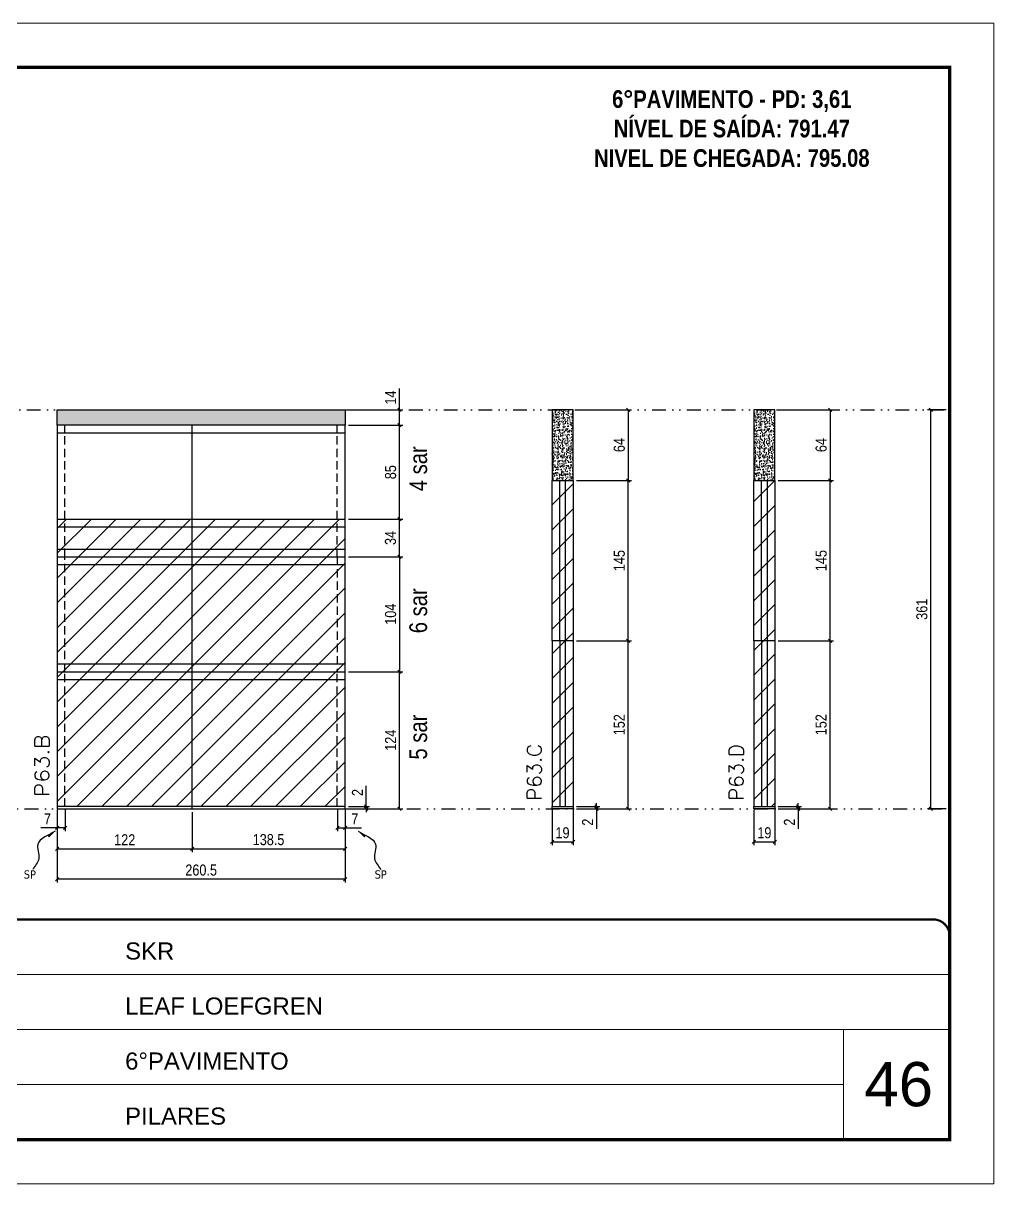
# Model space of a CAD drawing. Extents: x 14400 to 27878, y -21631 to 6985.
# Drawn here: x 16605 to 17483, y -6700 to -5650 of the extents above; entities that cross this region are included whole.
import ezdxf

# ---------------------------------------------------------------- set-up
doc = ezdxf.new("R2010")
doc.units = 0
for name, pattern in [('CONTINUO', [0]), ('DASHED', [0.75, 0.5, -0.25]), ('DIVIDE2', [0.625, 0.25, -0.125, 0, -0.125, 0, -0.125]), ('HIDDEN', [0.375, 0.25, -0.125])]:
    doc.linetypes.add(name, pattern=pattern)
for name, color, linetype, lineweight in [('CARIMBO', 255, 'Continuous', 9), ('Folhas', 255, 'Continuous', 9), ('Hachura', 251, 'Continuous', 9), ('SARRAFO DE PRESSAO', 251, 'DASHED', 9), ('Texto Seção', 7, 'Continuous', 15)]:
    doc.layers.add(name, color=color, linetype=linetype, lineweight=lineweight)
for name, color, linetype in [('COTA', 241, 'Continuous'), ('NOMENCLATURA', 7, 'Continuous'), ('Nível', 160, 'Continuous'), ('Painéis', 200, 'Continuous'), ('SARR_2.2x7', 40, 'Continuous'), ('Sarrafo de Pressão', 42, 'HIDDEN'), ('texto', 7, 'Continuous')]:
    doc.layers.add(name, color=color, linetype=linetype)
doc.styles.add('ARIAL', font='arial.ttf')
doc.styles.add('ARIAL_NARROW', font='ARIALN.TTF', dxfattribs={"height": 0.2})
doc.styles.add('COTA TECNICA', font='techl___.ttf', dxfattribs={"height": 10})
doc.styles.add('COTA TECNICA-50', font='techl___.ttf', dxfattribs={"height": 10})
doc.styles.add('REGUA-120', font='ROMANS.shx', dxfattribs={"height": 15})
doc.styles.add('ROMANC', font='techb___.ttf', dxfattribs={"height": 2.5})
doc.styles.get("Standard").update_dxf_attribs({"font": 'arial.ttf'})
doc.dimstyles.new('COTA PAINEL-50', dxfattribs={"dimtxt": 10, "dimasz": 3, "dimexe": 3, "dimexo": 3, "dimgap": 3, "dimtad": 1, "dimdec": 1, "dimzin": 12, "dimdsep": 46, "dimtxsty": 'COTA TECNICA-50', "dimblk1": 'OBLIQUE', "dimblk2": 'OBLIQUE', "dimsah": 1, "dimcen": 0.9, "dimclrd": 4, "dimclre": 4, "dimclrt": 240, "dimadec": 1, "dimazin": 3, "dimtfac": 1, "dimtdec": 1, "dimtmove": 0, "dimatfit": 3, "dimfxl": 1, "dimtolj": 1, "dimtzin": 12, "dimarcsym": 0})
doc.dimstyles.new('PAINEL', dxfattribs={"dimtxt": 10, "dimasz": 3, "dimexe": 3, "dimexo": 3, "dimgap": 3, "dimtad": 1, "dimdec": 1, "dimzin": 12, "dimdsep": 46, "dimtxsty": 'COTA TECNICA', "dimblk1": 'OBLIQUE', "dimblk2": 'OBLIQUE', "dimsah": 1, "dimcen": 0.9, "dimclrd": 4, "dimclre": 4, "dimclrt": 240, "dimadec": 1, "dimazin": 3, "dimtfac": 1, "dimtdec": 1, "dimtmove": 0, "dimatfit": 3, "dimfxl": 1, "dimtolj": 1, "dimtzin": 12, "dimarcsym": 0})
doc.dimstyles.get("Standard").update_dxf_attribs({"dimtxt": 0.18, "dimasz": 0.18, "dimexe": 0.18, "dimexo": 0.0625, "dimgap": 0.09, "dimtad": 0, "dimtih": 1, "dimtoh": 1, "dimdec": 4, "dimzin": 0, "dimdsep": 46, "dimtxsty": 'Standard', "dimcen": 0.09, "dimadec": 0, "dimazin": 0, "dimtfac": 1, "dimtdec": 4, "dimtofl": 0, "dimtmove": 0, "dimatfit": 3, "dimfxl": 1, "dimtolj": 1, "dimtzin": 0, "dimarcsym": 0})

# ---------------------------------------------------------------- blocks, each defined once
blk = doc.blocks.new('9999999999')
at = {"color": 30, "linetype": 'CONTINUO'}
for p, q in [((98564.6, 34379.6), (99584, 34379.6)), ((98564.6, 34329.8), (99488, 34329.8)), ((99584, 34329.8), (99488, 34329.8)), ((99488, 34329.8), (99488, 34230.2)), ((98564.6, 34280), (99488, 34280))]:
    blk.add_line(p, q, dxfattribs=at)
at = {"color": 30, "linetype": 'CONTINUO', "const_width": 2}
blk.add_lwpolyline([(99584, 34230.2), (99584, 34414.4, 0.414214), (99569, 34429.4), (98229, 34429.4, 0.414214), (98214, 34414.4), (98214, 34245.2, 0.414214), (98229, 34230.2), (99584, 34230.2)], format="xyb", dxfattribs=at)
at = {"layer": 'Folhas'}
blk.add_lwpolyline([(98139, 34190.2), (99624, 34190.2), (99624, 35240.2), (98139, 35240.2)], close=True, dxfattribs=at)
at = {"layer": 'Folhas', "color": 30, "const_width": 3}
blk.add_lwpolyline([(98214, 34230.2), (99584, 34230.2), (99584, 35200.2), (98214, 35200.2)], close=True, dxfattribs=at)
at = {"color": 7, "linetype": 'Continuous', "ltscale": 5, "style": 'ARIAL'}
for s, height, p in [('SKR', 15.48, (98837.7, 34393.1)), ('LEAF LOEFGREN', 15.483, (98837.7, 34343.3)), ('6°PAVIMENTO', 15.483, (98837.7, 34293.5)), ('PILARES', 15.48, (98837.7, 34243.7))]:
    blk.add_text(s, height=height, dxfattribs=at).set_placement(p)
blk = doc.blocks.new('_Oblique')
at = {"color": 0, "linetype": 'ByBlock', "lineweight": -2}
blk.add_line((-0.5, -0.5), (0.5, 0.5), dxfattribs=at)
blk = doc.blocks.new('*D3768')
at = {"layer": 'COTA', "color": 4, "lineweight": -2, "transparency": 16777216}
for p, q in [((16635.8, -6361.3), (16635.8, -6426.9)), ((16896.3, -6361.3), (16896.3, -6426.9)), ((16896.3, -6423.9), (16635.8, -6423.9))]:
    blk.add_line(p, q, dxfattribs=at)
at = {"layer": 'Defpoints', "color": 0, "transparency": 16777216}
for p in [(16635.8, -6358.3), (16896.3, -6358.3), (16635.8, -6423.9)]:
    blk.add_point(p, dxfattribs=at)
at = {"layer": 'COTA', "color": 4, "lineweight": -2, "transparency": 16777216, "xscale": 3, "yscale": 3, "zscale": 3, "rotation": 180}
blk.add_blockref('_Oblique', (16635.8, -6423.9), dxfattribs=at)
at = {"layer": 'COTA', "color": 4, "lineweight": -2, "transparency": 16777216, "xscale": 3, "yscale": 3, "zscale": 3}
blk.add_blockref('_Oblique', (16896.3, -6423.9), dxfattribs=at)
at = {"layer": 'COTA', "color": 240, "transparency": 16777216, "insert": (16766, -6415.8), "char_height": 10, "attachment_point": 5, "style": 'COTA TECNICA'}
blk.add_mtext('\\A1;260.5', dxfattribs=at)
blk = doc.blocks.new('*D3773')
at = {"layer": 'COTA', "color": 4, "lineweight": -2, "transparency": 16777216}
for p, q in [((16889.3, -6361.3), (16889.3, -6380.6)), ((16896.3, -6363.3), (16896.3, -6380.6)), ((16889.3, -6377.6), (16896.3, -6377.6)), ((16896.3, -6377.6), (16911, -6377.6))]:
    blk.add_line(p, q, dxfattribs=at)
at = {"layer": 'Defpoints', "color": 0, "transparency": 16777216}
for p in [(16889.3, -6358.3), (16896.3, -6360.3), (16896.3, -6377.6)]:
    blk.add_point(p, dxfattribs=at)
at = {"layer": 'COTA', "color": 4, "lineweight": -2, "transparency": 16777216, "xscale": 3, "yscale": 3, "zscale": 3, "rotation": 180}
blk.add_blockref('_Oblique', (16889.3, -6377.6), dxfattribs=at)
at = {"layer": 'COTA', "color": 4, "lineweight": -2, "transparency": 16777216, "xscale": 3, "yscale": 3, "zscale": 3}
blk.add_blockref('_Oblique', (16896.3, -6377.6), dxfattribs=at)
at = {"layer": 'COTA', "color": 240, "transparency": 16777216, "insert": (16905.1, -6369.5), "char_height": 10, "attachment_point": 5, "style": 'COTA TECNICA-50'}
blk.add_mtext('\\A1;7', dxfattribs=at)
blk = doc.blocks.new('*D3774')
at = {"layer": 'COTA', "color": 4, "lineweight": -2, "transparency": 16777216}
for p, q in [((16642.8, -6361.3), (16642.8, -6380.6)), ((16635.8, -6363.3), (16635.8, -6380.6)), ((16635.8, -6377.6), (16621, -6377.6)), ((16642.8, -6377.6), (16635.8, -6377.6))]:
    blk.add_line(p, q, dxfattribs=at)
at = {"layer": 'Defpoints', "color": 0, "transparency": 16777216}
for p in [(16635.8, -6360.3), (16642.8, -6358.3), (16635.8, -6377.6)]:
    blk.add_point(p, dxfattribs=at)
at = {"layer": 'COTA', "color": 4, "lineweight": -2, "transparency": 16777216, "xscale": 3, "yscale": 3, "zscale": 3, "rotation": 180}
blk.add_blockref('_Oblique', (16635.8, -6377.6), dxfattribs=at)
at = {"layer": 'COTA', "color": 4, "lineweight": -2, "transparency": 16777216, "xscale": 3, "yscale": 3, "zscale": 3}
blk.add_blockref('_Oblique', (16642.8, -6377.6), dxfattribs=at)
at = {"layer": 'COTA', "color": 240, "transparency": 16777216, "insert": (16626.9, -6369.5), "char_height": 10, "attachment_point": 5, "style": 'COTA TECNICA-50'}
blk.add_mtext('\\A1;7', dxfattribs=at)
blk = doc.blocks.new('*D3775')
at = {"layer": 'COTA', "color": 4, "lineweight": -2, "transparency": 16777216}
for p, q in [((16915.5, -6358.3), (16915.5, -6339.5)), ((16899.3, -6358.3), (16918.5, -6358.3)), ((16899.3, -6360.3), (16918.5, -6360.3)), ((16915.5, -6360.3), (16915.5, -6358.3)), ((16915.5, -6360.3), (16915.5, -6363.3))]:
    blk.add_line(p, q, dxfattribs=at)
at = {"layer": 'Defpoints', "color": 0, "transparency": 16777216}
for p in [(16896.3, -6358.3), (16896.3, -6360.3), (16915.5, -6360.3)]:
    blk.add_point(p, dxfattribs=at)
at = {"layer": 'COTA', "color": 4, "lineweight": -2, "transparency": 16777216, "xscale": 3, "yscale": 3, "zscale": 3}
for p, rotation in [((16915.5, -6358.3), 270), ((16915.5, -6360.3), 90)]:
    blk.add_blockref('_Oblique', p, dxfattribs=dict(at, rotation=rotation))
at = {"layer": 'COTA', "color": 240, "transparency": 16777216, "insert": (16907.5, -6345.6), "char_height": 10, "attachment_point": 5, "rotation": 90, "style": 'COTA TECNICA-50'}
blk.add_mtext('\\A1;2', dxfattribs=at)
blk = doc.blocks.new('*D3776')
at = {"layer": 'COTA', "color": 4, "linetype": 'ByBlock', "lineweight": -2, "transparency": 16777216}
for p, q in [((16899.3, -6236.3), (16948.6, -6236.3)), ((16945.6, -6360.3), (16945.6, -6236.3)), ((16899.3, -6360.3), (16948.6, -6360.3))]:
    blk.add_line(p, q, dxfattribs=at)
at = {"layer": 'Defpoints', "color": 0, "linetype": 'ByBlock', "transparency": 16777216}
for p in [(16896.3, -6236.3), (16945.6, -6236.3), (16896.3, -6360.3)]:
    blk.add_point(p, dxfattribs=at)
at = {"layer": 'COTA', "color": 4, "linetype": 'ByBlock', "lineweight": -2, "transparency": 16777216, "xscale": 3, "yscale": 3, "zscale": 3}
for p, rotation in [((16945.6, -6236.3), 90), ((16945.6, -6360.3), 270)]:
    blk.add_blockref('_Oblique', p, dxfattribs=dict(at, rotation=rotation))
at = {"layer": 'COTA', "color": 240, "linetype": 'ByBlock', "transparency": 16777216, "insert": (16937.5, -6298.3), "char_height": 10, "attachment_point": 5, "rotation": 90, "style": 'COTA TECNICA'}
blk.add_mtext('\\A1;124', dxfattribs=at)
blk = doc.blocks.new('*D3777')
at = {"layer": 'COTA', "color": 4, "lineweight": -2, "transparency": 16777216}
for p, q in [((16757.8, -6363.3), (16757.8, -6399.5)), ((16896.3, -6363.3), (16896.3, -6399.5)), ((16757.8, -6396.5), (16896.3, -6396.5))]:
    blk.add_line(p, q, dxfattribs=at)
at = {"layer": 'Defpoints', "color": 0, "transparency": 16777216}
for p in [(16757.8, -6360.3), (16896.3, -6360.3), (16896.3, -6396.5)]:
    blk.add_point(p, dxfattribs=at)
at = {"layer": 'COTA', "color": 4, "lineweight": -2, "transparency": 16777216, "xscale": 3, "yscale": 3, "zscale": 3, "rotation": 180}
blk.add_blockref('_Oblique', (16757.8, -6396.5), dxfattribs=at)
at = {"layer": 'COTA', "color": 4, "lineweight": -2, "transparency": 16777216, "xscale": 3, "yscale": 3, "zscale": 3}
blk.add_blockref('_Oblique', (16896.3, -6396.5), dxfattribs=at)
at = {"layer": 'COTA', "color": 240, "transparency": 16777216, "insert": (16827, -6388.3), "char_height": 10, "attachment_point": 5, "style": 'COTA TECNICA'}
blk.add_mtext('\\A1;138.5', dxfattribs=at)
blk = doc.blocks.new('*D3778')
at = {"layer": 'COTA', "color": 4, "lineweight": -2, "transparency": 16777216}
for p, q in [((16635.8, -6363.3), (16635.8, -6399.5)), ((16757.8, -6363.3), (16757.8, -6399.5)), ((16635.8, -6396.5), (16757.8, -6396.5))]:
    blk.add_line(p, q, dxfattribs=at)
at = {"layer": 'Defpoints', "color": 0, "transparency": 16777216}
for p in [(16635.8, -6360.3), (16757.8, -6360.3), (16757.8, -6396.5)]:
    blk.add_point(p, dxfattribs=at)
at = {"layer": 'COTA', "color": 4, "lineweight": -2, "transparency": 16777216, "xscale": 3, "yscale": 3, "zscale": 3, "rotation": 180}
blk.add_blockref('_Oblique', (16635.8, -6396.5), dxfattribs=at)
at = {"layer": 'COTA', "color": 4, "lineweight": -2, "transparency": 16777216, "xscale": 3, "yscale": 3, "zscale": 3}
blk.add_blockref('_Oblique', (16757.8, -6396.5), dxfattribs=at)
at = {"layer": 'COTA', "color": 240, "transparency": 16777216, "insert": (16696.8, -6388.4), "char_height": 10, "attachment_point": 5, "style": 'COTA TECNICA'}
blk.add_mtext('\\A1;122', dxfattribs=at)
blk = doc.blocks.new('*D3779')
at = {"layer": 'COTA', "color": 4, "lineweight": -2, "transparency": 16777216}
for p, q in [((17083.6, -6361.3), (17083.6, -6393.2)), ((17102.6, -6361.3), (17102.6, -6393.2)), ((17083.6, -6390.2), (17102.6, -6390.2))]:
    blk.add_line(p, q, dxfattribs=at)
at = {"layer": 'Defpoints', "color": 0, "transparency": 16777216}
for p in [(17083.6, -6358.3), (17102.6, -6358.3), (17102.6, -6390.2)]:
    blk.add_point(p, dxfattribs=at)
at = {"layer": 'COTA', "color": 4, "lineweight": -2, "transparency": 16777216, "xscale": 3, "yscale": 3, "zscale": 3, "rotation": 180}
blk.add_blockref('_Oblique', (17083.6, -6390.2), dxfattribs=at)
at = {"layer": 'COTA', "color": 4, "lineweight": -2, "transparency": 16777216, "xscale": 3, "yscale": 3, "zscale": 3}
blk.add_blockref('_Oblique', (17102.6, -6390.2), dxfattribs=at)
at = {"layer": 'COTA', "color": 240, "transparency": 16777216, "insert": (17093.1, -6382.1), "char_height": 10, "attachment_point": 5, "style": 'COTA TECNICA'}
blk.add_mtext('\\A1;19', dxfattribs=at)
blk = doc.blocks.new('*D3780')
at = {"layer": 'COTA', "color": 4, "lineweight": -2, "transparency": 16777216}
for p, q in [((17105.6, -6358.3), (17126.8, -6358.3)), ((17105.6, -6360.3), (17126.8, -6360.3)), ((17123.8, -6358.3), (17123.8, -6355.3)), ((17123.8, -6358.3), (17123.8, -6360.3)), ((17123.8, -6360.3), (17123.8, -6378.4))]:
    blk.add_line(p, q, dxfattribs=at)
at = {"layer": 'Defpoints', "color": 0, "transparency": 16777216}
for p in [(17102.6, -6358.3), (17102.6, -6360.3), (17123.8, -6358.3)]:
    blk.add_point(p, dxfattribs=at)
at = {"layer": 'COTA', "color": 4, "lineweight": -2, "transparency": 16777216, "xscale": 3, "yscale": 3, "zscale": 3}
for p, rotation in [((17123.8, -6358.3), 270), ((17123.8, -6360.3), 90)]:
    blk.add_blockref('_Oblique', p, dxfattribs=dict(at, rotation=rotation))
at = {"layer": 'COTA', "color": 240, "transparency": 16777216, "insert": (17115.8, -6372.4), "char_height": 10, "attachment_point": 5, "rotation": 90, "style": 'COTA TECNICA-50'}
blk.add_mtext('\\A1;2', dxfattribs=at)
blk = doc.blocks.new('*D3781')
at = {"layer": 'COTA', "color": 4, "linetype": 'ByBlock', "lineweight": -2, "transparency": 16777216}
for p, q in [((17105.6, -5999.3), (17155.6, -5999.3)), ((17152.6, -5999.3), (17152.6, -6063.3)), ((17105.6, -6063.3), (17155.6, -6063.3))]:
    blk.add_line(p, q, dxfattribs=at)
at = {"layer": 'Defpoints', "color": 0, "linetype": 'ByBlock', "transparency": 16777216}
for p in [(17102.6, -5999.3), (17102.6, -6063.3), (17152.6, -6063.3)]:
    blk.add_point(p, dxfattribs=at)
at = {"layer": 'COTA', "color": 4, "linetype": 'ByBlock', "lineweight": -2, "transparency": 16777216, "xscale": 3, "yscale": 3, "zscale": 3}
for p, rotation in [((17152.6, -5999.3), 90), ((17152.6, -6063.3), 270)]:
    blk.add_blockref('_Oblique', p, dxfattribs=dict(at, rotation=rotation))
at = {"layer": 'COTA', "color": 240, "linetype": 'ByBlock', "transparency": 16777216, "insert": (17144.5, -6031.3), "char_height": 10, "attachment_point": 5, "rotation": 90, "style": 'COTA TECNICA'}
blk.add_mtext('\\A1;64', dxfattribs=at)
blk = doc.blocks.new('*D3782')
at = {"layer": 'COTA', "color": 4, "lineweight": -2, "transparency": 16777216}
for p, q in [((17105.6, -6208.3), (17155.6, -6208.3)), ((17152.6, -6360.3), (17152.6, -6208.3)), ((17105.6, -6360.3), (17155.6, -6360.3))]:
    blk.add_line(p, q, dxfattribs=at)
at = {"layer": 'Defpoints', "color": 0, "transparency": 16777216}
for p in [(17102.6, -6208.3), (17152.6, -6208.3), (17102.6, -6360.3)]:
    blk.add_point(p, dxfattribs=at)
at = {"layer": 'COTA', "color": 4, "lineweight": -2, "transparency": 16777216, "xscale": 3, "yscale": 3, "zscale": 3}
for p, rotation in [((17152.6, -6208.3), 90), ((17152.6, -6360.3), 270)]:
    blk.add_blockref('_Oblique', p, dxfattribs=dict(at, rotation=rotation))
at = {"layer": 'COTA', "color": 240, "transparency": 16777216, "insert": (17144.5, -6284.3), "char_height": 10, "attachment_point": 5, "rotation": 90, "style": 'COTA TECNICA-50'}
blk.add_mtext('\\A1;152', dxfattribs=at)
blk = doc.blocks.new('*D3790')
at = {"layer": 'COTA', "color": 4, "lineweight": -2, "transparency": 16777216}
for p, q in [((17266.3, -6361.3), (17266.3, -6393.2)), ((17285.3, -6361.3), (17285.3, -6393.2)), ((17266.3, -6390.2), (17285.3, -6390.2))]:
    blk.add_line(p, q, dxfattribs=at)
at = {"layer": 'Defpoints', "color": 0, "transparency": 16777216}
for p in [(17266.3, -6358.3), (17285.3, -6358.3), (17285.3, -6390.2)]:
    blk.add_point(p, dxfattribs=at)
at = {"layer": 'COTA', "color": 4, "lineweight": -2, "transparency": 16777216, "xscale": 3, "yscale": 3, "zscale": 3, "rotation": 180}
blk.add_blockref('_Oblique', (17266.3, -6390.2), dxfattribs=at)
at = {"layer": 'COTA', "color": 4, "lineweight": -2, "transparency": 16777216, "xscale": 3, "yscale": 3, "zscale": 3}
blk.add_blockref('_Oblique', (17285.3, -6390.2), dxfattribs=at)
at = {"layer": 'COTA', "color": 240, "transparency": 16777216, "insert": (17275.8, -6382.1), "char_height": 10, "attachment_point": 5, "style": 'COTA TECNICA'}
blk.add_mtext('\\A1;19', dxfattribs=at)
blk = doc.blocks.new('*D3791')
at = {"layer": 'COTA', "color": 4, "lineweight": -2, "transparency": 16777216}
for p, q in [((17288.3, -6358.3), (17309.5, -6358.3)), ((17288.3, -6360.3), (17309.5, -6360.3)), ((17306.5, -6358.3), (17306.5, -6355.3)), ((17306.5, -6358.3), (17306.5, -6360.3)), ((17306.5, -6360.3), (17306.5, -6378.4))]:
    blk.add_line(p, q, dxfattribs=at)
at = {"layer": 'Defpoints', "color": 0, "transparency": 16777216}
for p in [(17285.3, -6358.3), (17285.3, -6360.3), (17306.5, -6358.3)]:
    blk.add_point(p, dxfattribs=at)
at = {"layer": 'COTA', "color": 4, "lineweight": -2, "transparency": 16777216, "xscale": 3, "yscale": 3, "zscale": 3}
for p, rotation in [((17306.5, -6358.3), 270), ((17306.5, -6360.3), 90)]:
    blk.add_blockref('_Oblique', p, dxfattribs=dict(at, rotation=rotation))
at = {"layer": 'COTA', "color": 240, "transparency": 16777216, "insert": (17298.5, -6372.4), "char_height": 10, "attachment_point": 5, "rotation": 90, "style": 'COTA TECNICA-50'}
blk.add_mtext('\\A1;2', dxfattribs=at)
blk = doc.blocks.new('*D3792')
at = {"layer": 'COTA', "color": 4, "lineweight": -2, "transparency": 16777216}
for p, q in [((17288.3, -6208.3), (17338.3, -6208.3)), ((17335.3, -6360.3), (17335.3, -6208.3)), ((17288.3, -6360.3), (17338.3, -6360.3))]:
    blk.add_line(p, q, dxfattribs=at)
at = {"layer": 'Defpoints', "color": 0, "transparency": 16777216}
for p in [(17285.3, -6208.3), (17335.3, -6208.3), (17285.3, -6360.3)]:
    blk.add_point(p, dxfattribs=at)
at = {"layer": 'COTA', "color": 4, "lineweight": -2, "transparency": 16777216, "xscale": 3, "yscale": 3, "zscale": 3}
for p, rotation in [((17335.3, -6208.3), 90), ((17335.3, -6360.3), 270)]:
    blk.add_blockref('_Oblique', p, dxfattribs=dict(at, rotation=rotation))
at = {"layer": 'COTA', "color": 240, "transparency": 16777216, "insert": (17327.2, -6284.3), "char_height": 10, "attachment_point": 5, "rotation": 90, "style": 'COTA TECNICA-50'}
blk.add_mtext('\\A1;152', dxfattribs=at)
blk = doc.blocks.new('*D3770')
at = {"layer": 'COTA', "color": 4, "lineweight": -2, "transparency": 16777216}
for p, q in [((16899.3, -6132.3), (16948.6, -6132.3)), ((16945.6, -6132.3), (16945.6, -6236.3)), ((16899.3, -6236.3), (16948.6, -6236.3))]:
    blk.add_line(p, q, dxfattribs=at)
at = {"layer": 'Defpoints', "color": 0, "transparency": 16777216}
for p in [(16896.3, -6132.3), (16896.3, -6236.3), (16945.6, -6236.3)]:
    blk.add_point(p, dxfattribs=at)
at = {"layer": 'COTA', "color": 4, "lineweight": -2, "transparency": 16777216, "xscale": 3, "yscale": 3, "zscale": 3}
for p, rotation in [((16945.6, -6132.3), 90), ((16945.6, -6236.3), 270)]:
    blk.add_blockref('_Oblique', p, dxfattribs=dict(at, rotation=rotation))
at = {"layer": 'COTA', "color": 240, "transparency": 16777216, "insert": (16937.5, -6184.3), "char_height": 10, "attachment_point": 5, "rotation": 90, "style": 'COTA TECNICA'}
blk.add_mtext('\\A1;104', dxfattribs=at)
blk = doc.blocks.new('*D3771')
at = {"layer": 'COTA', "color": 4, "lineweight": -2, "transparency": 16777216}
for p, q in [((17105.6, -6063.3), (17155.6, -6063.3)), ((17152.6, -6208.3), (17152.6, -6063.3)), ((17105.6, -6208.3), (17155.6, -6208.3))]:
    blk.add_line(p, q, dxfattribs=at)
at = {"layer": 'Defpoints', "color": 0, "transparency": 16777216}
for p in [(17102.6, -6063.3), (17152.6, -6063.3), (17102.6, -6208.3)]:
    blk.add_point(p, dxfattribs=at)
at = {"layer": 'COTA', "color": 4, "lineweight": -2, "transparency": 16777216, "xscale": 3, "yscale": 3, "zscale": 3}
for p, rotation in [((17152.6, -6063.3), 90), ((17152.6, -6208.3), 270)]:
    blk.add_blockref('_Oblique', p, dxfattribs=dict(at, rotation=rotation))
at = {"layer": 'COTA', "color": 240, "transparency": 16777216, "insert": (17144.5, -6135.8), "char_height": 10, "attachment_point": 5, "rotation": 90, "style": 'COTA TECNICA'}
blk.add_mtext('\\A1;145', dxfattribs=at)
blk = doc.blocks.new('*D3772')
at = {"layer": 'COTA', "color": 4, "lineweight": -2, "transparency": 16777216}
for p, q in [((17288.3, -6063.3), (17338.3, -6063.3)), ((17335.3, -6208.3), (17335.3, -6063.3)), ((17288.3, -6208.3), (17338.3, -6208.3))]:
    blk.add_line(p, q, dxfattribs=at)
at = {"layer": 'Defpoints', "color": 0, "transparency": 16777216}
for p in [(17285.3, -6063.3), (17335.3, -6063.3), (17285.3, -6208.3)]:
    blk.add_point(p, dxfattribs=at)
at = {"layer": 'COTA', "color": 4, "lineweight": -2, "transparency": 16777216, "xscale": 3, "yscale": 3, "zscale": 3}
for p, rotation in [((17335.3, -6063.3), 90), ((17335.3, -6208.3), 270)]:
    blk.add_blockref('_Oblique', p, dxfattribs=dict(at, rotation=rotation))
at = {"layer": 'COTA', "color": 240, "transparency": 16777216, "insert": (17327.2, -6135.8), "char_height": 10, "attachment_point": 5, "rotation": 90, "style": 'COTA TECNICA'}
blk.add_mtext('\\A1;145', dxfattribs=at)
blk = doc.blocks.new('*D3798')
at = {"layer": 'COTA', "color": 4, "linetype": 'ByBlock', "lineweight": -2, "transparency": 16777216}
for p, q in [((17288.3, -5999.3), (17338.3, -5999.3)), ((17335.3, -5999.3), (17335.3, -6063.3)), ((17288.3, -6063.3), (17338.3, -6063.3))]:
    blk.add_line(p, q, dxfattribs=at)
at = {"layer": 'Defpoints', "color": 0, "linetype": 'ByBlock', "transparency": 16777216}
for p in [(17285.3, -5999.3), (17285.3, -6063.3), (17335.3, -6063.3)]:
    blk.add_point(p, dxfattribs=at)
at = {"layer": 'COTA', "color": 4, "linetype": 'ByBlock', "lineweight": -2, "transparency": 16777216, "xscale": 3, "yscale": 3, "zscale": 3}
for p, rotation in [((17335.3, -5999.3), 90), ((17335.3, -6063.3), 270)]:
    blk.add_blockref('_Oblique', p, dxfattribs=dict(at, rotation=rotation))
at = {"layer": 'COTA', "color": 240, "linetype": 'ByBlock', "transparency": 16777216, "insert": (17327.2, -6031.3), "char_height": 10, "attachment_point": 5, "rotation": 90, "style": 'COTA TECNICA'}
blk.add_mtext('\\A1;64', dxfattribs=at)
blk = doc.blocks.new('*D3801')
at = {"layer": 'COTA', "color": 4, "lineweight": -2, "transparency": 16777216}
for p, q in [((16899.3, -6098.3), (16948.6, -6098.3)), ((16945.6, -6132.3), (16945.6, -6098.3)), ((16899.3, -6132.3), (16948.6, -6132.3))]:
    blk.add_line(p, q, dxfattribs=at)
at = {"layer": 'Defpoints', "color": 0, "transparency": 16777216}
for p in [(16896.3, -6098.3), (16945.6, -6098.3), (16896.3, -6132.3)]:
    blk.add_point(p, dxfattribs=at)
at = {"layer": 'COTA', "color": 4, "lineweight": -2, "transparency": 16777216, "xscale": 3, "yscale": 3, "zscale": 3}
for p, rotation in [((16945.6, -6098.3), 90), ((16945.6, -6132.3), 270)]:
    blk.add_blockref('_Oblique', p, dxfattribs=dict(at, rotation=rotation))
at = {"layer": 'COTA', "color": 240, "transparency": 16777216, "insert": (16937.4, -6115.3), "char_height": 10, "attachment_point": 5, "rotation": 90, "style": 'COTA TECNICA'}
blk.add_mtext('\\A1;34', dxfattribs=at)
blk = doc.blocks.new('*D3802')
at = {"layer": 'COTA', "color": 4, "lineweight": -2, "transparency": 16777216}
for p, q in [((17440.5, -5999.3), (17423.6, -5999.3)), ((17426.6, -6360.3), (17426.6, -5999.3)), ((17440.5, -6360.3), (17423.6, -6360.3))]:
    blk.add_line(p, q, dxfattribs=at)
at = {"layer": 'Defpoints', "color": 0, "transparency": 16777216}
for p in [(17426.6, -5999.3), (17443.5, -5999.3), (17443.5, -6360.3)]:
    blk.add_point(p, dxfattribs=at)
at = {"layer": 'COTA', "color": 4, "lineweight": -2, "transparency": 16777216, "xscale": 3, "yscale": 3, "zscale": 3}
for p, rotation in [((17426.6, -5999.3), 90), ((17426.6, -6360.3), 270)]:
    blk.add_blockref('_Oblique', p, dxfattribs=dict(at, rotation=rotation))
at = {"layer": 'COTA', "color": 240, "transparency": 16777216, "insert": (17418.4, -6179.8), "char_height": 10, "attachment_point": 5, "rotation": 90, "style": 'COTA TECNICA'}
blk.add_mtext('\\A1;361', dxfattribs=at)
blk = doc.blocks.new('*D3803')
at = {"layer": 'COTA', "color": 4, "lineweight": -2, "transparency": 16777216}
for p, q in [((16899.3, -6013.3), (16948.6, -6013.3)), ((16945.6, -6098.3), (16945.6, -6013.3)), ((16899.3, -6098.3), (16948.6, -6098.3))]:
    blk.add_line(p, q, dxfattribs=at)
at = {"layer": 'Defpoints', "color": 0, "transparency": 16777216}
for p in [(16896.3, -6013.3), (16945.6, -6013.3), (16896.3, -6098.3)]:
    blk.add_point(p, dxfattribs=at)
at = {"layer": 'COTA', "color": 4, "lineweight": -2, "transparency": 16777216, "xscale": 3, "yscale": 3, "zscale": 3}
for p, rotation in [((16945.6, -6013.3), 90), ((16945.6, -6098.3), 270)]:
    blk.add_blockref('_Oblique', p, dxfattribs=dict(at, rotation=rotation))
at = {"layer": 'COTA', "color": 240, "transparency": 16777216, "insert": (16937.5, -6055.8), "char_height": 10, "attachment_point": 5, "rotation": 90, "style": 'COTA TECNICA'}
blk.add_mtext('\\A1;85', dxfattribs=at)
blk = doc.blocks.new('*D3804')
at = {"layer": 'COTA', "color": 4, "lineweight": -2, "transparency": 16777216}
for p, q in [((16945.6, -5999.3), (16945.6, -5980.2)), ((16899.3, -5999.3), (16948.6, -5999.3)), ((16945.6, -6013.3), (16945.6, -5999.3)), ((16899.3, -6013.3), (16948.6, -6013.3))]:
    blk.add_line(p, q, dxfattribs=at)
at = {"layer": 'Defpoints', "color": 0, "transparency": 16777216}
for p in [(16896.3, -5999.3), (16945.6, -5999.3), (16896.3, -6013.3)]:
    blk.add_point(p, dxfattribs=at)
at = {"layer": 'COTA', "color": 4, "lineweight": -2, "transparency": 16777216, "xscale": 3, "yscale": 3, "zscale": 3}
for p, rotation in [((16945.6, -5999.3), 90), ((16945.6, -6013.3), 270)]:
    blk.add_blockref('_Oblique', p, dxfattribs=dict(at, rotation=rotation))
at = {"layer": 'COTA', "color": 240, "transparency": 16777216, "insert": (16937.5, -5988.3), "char_height": 10, "attachment_point": 5, "rotation": 90, "style": 'COTA TECNICA'}
blk.add_mtext('\\A1;14', dxfattribs=at)

msp = doc.modelspace()

# ---------------------------------------------------------------- hatches: boundary and pattern name
at = {"layer": 'COTA'}
h = msp.add_hatch(dxfattribs=at)
h.set_pattern_fill('AR-CONC', color=256, scale=0.03)
h.paths.add_polyline_path([(16896.25, -5999.32), (16635.75, -5999.32), (16635.75, -6013.32), (16896.25, -6013.32)])
h = msp.add_hatch(dxfattribs=at)
h.set_pattern_fill('AR-CONC', color=256, scale=0.03)
h.set_pattern_definition([(50, (1400.7717, -10312.176), (5.4655401, -0.4781726), [0.5715, -6.2865]), (355, (1400.7717, -10312.176), (-1.0573026, 5.7317054), [0.4572, -5.0292175]), (100.451445, (1401.227, -10312.216), (4.4082374, 5.2535326), [0.4857003, -5.3427073]), (46.1842, (1400.772, -10310.652), (8.1323712, -1.2612698), [0.85725, -9.42975]), (96.63556, (1401.4494, -10310.757), (7.122124, 7.4227837), [0.7285507, -8.0140682]), (351.18415, (1400.772, -10310.652), (7.122124, 7.4227837), [0.685799, -7.543792]), (21, (1401.5337, -10311.033), (4.5484317, -3.067956), [0.5715, -6.2865]), (326, (1401.5337, -10311.033), (1.8540609, 5.525639), [0.4572, -5.0292]), (71.451445, (1401.913, -10311.2886), (6.4024926, 2.457683), [0.4857003, -5.3426981]), (37.5, (1400.7717, -10312.176), (0.0926581, 2.53665117), [0, -4.96824, 0, -5.1054, 0, -5.04825]), (7.5, (1400.7717, -10312.176), (2.00458988, 3.00541724), [0, -2.91084, 0, -4.85394, 0, -1.92405]), (327.5, (1399.0724, -10312.176), (4.06771786, -0.17186232), [0, -1.905, 0, -5.9436, 0, -7.8867]), (317.5, (1398.3104, -10312.176), (4.44387544, 0.7627947), [0, -2.4765, 0, -3.94716, 0, -5.6007])])
h.paths.add_polyline_path([(17102.64, -5999.32), (17083.64, -5999.32), (17083.64, -6063.32), (17102.64, -6063.32)])
h = msp.add_hatch(dxfattribs=at)
h.set_pattern_fill('AR-CONC', color=256, scale=0.03)
h.set_pattern_definition([(50, (1583.409, -10312.176), (5.4655401, -0.4781726), [0.5715, -6.2865]), (355, (1583.409, -10312.176), (-1.0573026, 5.7317054), [0.4572, -5.0292175]), (100.451445, (1583.8646, -10312.216), (4.4082374, 5.2535326), [0.4857003, -5.3427073]), (46.1842, (1583.409, -10310.652), (8.1323712, -1.2612698), [0.85725, -9.42975]), (96.63556, (1584.087, -10310.757), (7.122124, 7.4227837), [0.7285507, -8.0140682]), (351.18415, (1583.409, -10310.652), (7.122124, 7.4227837), [0.685799, -7.543792]), (21, (1584.171, -10311.033), (4.5484317, -3.067956), [0.5715, -6.2865]), (326, (1584.171, -10311.033), (1.8540609, 5.525639), [0.4572, -5.0292]), (71.451445, (1584.55, -10311.2886), (6.4024926, 2.457683), [0.4857003, -5.3426981]), (37.5, (1583.4091, -10312.176), (0.0926581, 2.53665117), [0, -4.96824, 0, -5.1054, 0, -5.04825]), (7.5, (1583.4091, -10312.176), (2.00458988, 3.00541724), [0, -2.91084, 0, -4.85394, 0, -1.92405]), (327.5, (1581.7099, -10312.176), (4.06771786, -0.17186232), [0, -1.905, 0, -5.9436, 0, -7.8867]), (317.5, (1580.948, -10312.176), (4.44387544, 0.7627947), [0, -2.4765, 0, -3.94716, 0, -5.6007])])
h.paths.add_polyline_path([(17285.27, -5999.32), (17266.27, -5999.32), (17266.27, -6063.32), (17285.27, -6063.32)])
at = {"layer": 'Hachura'}
h = msp.add_hatch(dxfattribs=at)
h.set_pattern_fill('ANSI31', color=256, scale=5)
h.paths.add_polyline_path([(17102.64, -6208.32), (17083.64, -6208.32), (17083.64, -6358.32), (17102.64, -6358.32)])
h.paths.add_polyline_path([(17102.64, -6063.32), (17083.64, -6063.32), (17083.64, -6208.32), (17102.64, -6208.32)])
h = msp.add_hatch(dxfattribs=at)
h.set_pattern_fill('ANSI31', color=256, scale=5)
h.paths.add_polyline_path([(17285.27, -6208.32), (17266.27, -6208.32), (17266.27, -6358.32), (17285.27, -6358.32)])
h.paths.add_polyline_path([(17285.27, -6063.32), (17266.27, -6063.32), (17266.27, -6208.32), (17285.27, -6208.32)])
h = msp.add_hatch(dxfattribs=at)
h.set_pattern_fill('ANSI31', color=256, scale=5)
h.paths.add_polyline_path([(16757.75, -6098.32), (16635.75, -6098.32), (16635.75, -6132.32), (16757.75, -6132.32)])
h.paths.add_polyline_path([(16896.25, -6098.32), (16757.75, -6098.32), (16757.75, -6132.32), (16896.25, -6132.32)])
h.paths.add_polyline_path([(16896.25, -6132.32), (16757.75, -6132.32), (16757.75, -6236.32), (16896.25, -6236.32)])
h.paths.add_polyline_path([(16757.75, -6132.32), (16635.75, -6132.32), (16635.75, -6236.32), (16757.75, -6236.32)])
h.paths.add_polyline_path([(16757.75, -6236.32), (16635.75, -6236.32), (16635.75, -6358.32), (16757.75, -6358.32)])
h.paths.add_polyline_path([(16896.25, -6236.32), (16757.75, -6236.32), (16757.75, -6358.32), (16896.25, -6358.32)])

# ---------------------------------------------------------------- linework, layer by layer
at = {"layer": 'COTA'}
for p, q in [((16635.75, -6013.32), (16635.75, -5999.32)), ((16635.75, -5999.32), (16896.25, -5999.32)), ((16896.25, -5999.32), (16896.25, -6013.32))]:
    msp.add_line(p, q, dxfattribs=at)
at = {"layer": 'COTA', "linetype": 'ByBlock'}
for points in [[(17083.64, -6063.32), (17102.64, -6063.32), (17102.64, -5999.32), (17083.64, -5999.32)], [(17266.27, -6063.32), (17285.27, -6063.32), (17285.27, -5999.32), (17266.27, -5999.32)]]:
    msp.add_lwpolyline(points, close=True, dxfattribs=at)
at = {"layer": 'Nível', "color": 4, "linetype": 'DIVIDE2', "ltscale": 50}
for p, q in [((16073.47, -5999.32), (17443.47, -5999.32)), ((16071.59, -6360.32), (17441.59, -6360.32))]:
    msp.add_line(p, q, dxfattribs=at)
at = {"layer": 'Painéis'}
for p, q in [((16635.75, -6013.32), (16635.75, -6358.32)), ((16896.25, -6013.32), (16635.75, -6013.32)), ((16757.75, -6360.32), (16757.75, -6013.32)), ((16896.25, -6358.32), (16896.25, -6013.32)), ((17083.64, -6063.32), (17102.64, -6063.32)), ((17083.64, -6208.32), (17083.64, -6063.32)), ((17102.64, -6063.32), (17102.64, -6208.32)), ((17266.27, -6063.32), (17285.27, -6063.32)), ((17266.27, -6208.32), (17266.27, -6063.32)), ((17285.27, -6063.32), (17285.27, -6208.32)), ((16635.75, -6098.32), (16896.25, -6098.32)), ((16635.75, -6132.32), (16896.25, -6132.32)), ((17083.64, -6208.32), (17083.64, -6358.32)), ((17102.64, -6208.32), (17083.64, -6208.32)), ((17102.64, -6208.32), (17102.64, -6358.32)), ((17266.27, -6208.32), (17266.27, -6358.32)), ((17285.27, -6208.32), (17266.27, -6208.32)), ((17285.27, -6208.32), (17285.27, -6358.32)), ((16635.75, -6236.32), (16896.25, -6236.32)), ((17083.64, -6358.32), (17102.64, -6358.32)), ((17083.64, -6360.32), (17083.64, -6358.32)), ((17102.64, -6360.32), (17083.64, -6360.32)), ((17102.64, -6358.32), (17102.64, -6360.32)), ((17266.27, -6358.32), (17285.27, -6358.32)), ((17266.27, -6360.32), (17266.27, -6358.32)), ((17285.27, -6360.32), (17266.27, -6360.32)), ((17285.27, -6358.32), (17285.27, -6360.32))]:
    msp.add_line(p, q, dxfattribs=at)
msp.add_lwpolyline([(16896.25, -6358.32), (16635.75, -6358.32), (16635.75, -6360.32), (16896.25, -6360.32)], close=True, dxfattribs=at)
at = {"layer": 'SARR_2.2x7'}
for p, q in [((16635.75, -6020.32), (16896.25, -6020.32)), ((17090.64, -6208.32), (17090.64, -6063.32)), ((17095.64, -6063.32), (17095.64, -6208.32)), ((17273.27, -6208.32), (17273.27, -6063.32)), ((17278.27, -6063.32), (17278.27, -6208.32)), ((16635.75, -6105.32), (16896.25, -6105.32)), ((16635.75, -6125.32), (16896.25, -6125.32)), ((16635.75, -6139.32), (16896.25, -6139.32)), ((17090.64, -6208.32), (17090.64, -6358.32)), ((17095.64, -6208.32), (17095.64, -6358.32)), ((17273.27, -6208.32), (17273.27, -6358.32)), ((17278.27, -6208.32), (17278.27, -6358.32)), ((16635.75, -6229.32), (16896.25, -6229.32)), ((16635.75, -6243.32), (16896.25, -6243.32))]:
    msp.add_line(p, q, dxfattribs=at)
at = {"layer": 'Sarrafo de Pressão', "ltscale": 30}
for p, q in [((16642.75, -6098.32), (16642.75, -6013.32)), ((16889.25, -6098.32), (16889.25, -6013.32)), ((16642.75, -6132.32), (16642.75, -6098.32)), ((16889.25, -6132.32), (16889.25, -6098.32)), ((16642.75, -6236.32), (16642.75, -6132.32)), ((16889.25, -6132.32), (16889.25, -6236.32)), ((16642.75, -6358.32), (16642.75, -6236.32)), ((16889.25, -6358.32), (16889.25, -6236.32))]:
    msp.add_line(p, q, dxfattribs=at)

# ---------------------------------------------------------------- block references
at = {"layer": 'SARRAFO DE PRESSAO', "color": 6, "linetype": 'ByBlock'}
msp.add_blockref('9999999999', (-82140.51, -40889.8), dxfattribs=at)

# ---------------------------------------------------------------- texts
at = {"layer": 'CARIMBO', "style": 'ARIAL'}
msp.add_text('46', height=40, dxfattribs=at).set_placement((17366.33, -6629.46))
at = {"layer": 'NOMENCLATURA', "style": 'ARIAL_NARROW'}
for s, p in [('4 sar', (16970.49, -6073.04)), ('6 sar', (16970.49, -6201.54)), ('5 sar', (16970.49, -6315.8))]:
    msp.add_text(s, height=16, rotation=90, dxfattribs=at).set_placement(p)
at = {"layer": 'NOMENCLATURA', "color": 2, "insert": (17246.31, -5683.54), "char_height": 16, "attachment_point": 2, "style": 'ROMANC'}
msp.add_mtext_dynamic_manual_height_columns('\\P6°PAVIMENTO - PD: 3,61\\PNÍVEL DE SAÍDA: 791.47\\PNIVEL DE CHEGADA: 795.08', width=432.3511, gutter_width=1, heights=[0], dxfattribs=at)
at = {"layer": 'texto', "color": 0, "char_height": 7.5, "attachment_point": 5}
for insert in [(16610.97, -6419.81), (16928.5, -6419.81)]:
    msp.add_mtext('{\\fTahoma|b0|i0|c0|p34;\\C4;SP}', dxfattribs=dict(at, insert=insert))
at = {"layer": 'Texto Seção', "style": 'REGUA-120', "width": 1.1}
msp.add_text('P63.B', height=13, rotation=90, dxfattribs=at).set_placement((16628.5, -6349.55))
at = {"layer": 'Texto Seção', "char_height": 13, "width": 370.6998, "attachment_point": 7, "rotation": 90, "style": 'REGUA-120'}
for s, insert in [('P63.C', (17074.19, -6352.9)), ('P63.D', (17256.82, -6352.9))]:
    msp.add_mtext(s, dxfattribs=dict(at, insert=insert))

# ---------------------------------------------------------------- dimensions: what is measured, and where the dimension line sits
at = {"layer": 'COTA'}
for base, p1, p2, angle, dimstyle, picture, middle in [((16945.62, -5999.32), (16896.25, -6013.32), (16896.25, -5999.32), 90, 'PAINEL', '*D3804', (16937.55, -5988.26)), ((17426.63, -5999.32), (17443.47, -6360.32), (17443.47, -5999.32), 90, 'PAINEL', '*D3802', (17418.41, -6179.82)), ((16945.62, -6013.32), (16896.25, -6098.32), (16896.25, -6013.32), 90, 'PAINEL', '*D3803', (16937.49, -6055.82)), ((17152.63, -6063.32), (17102.64, -6208.32), (17102.64, -6063.32), 90, 'PAINEL', '*D3771', (17144.52, -6135.82)), ((17335.26, -6063.32), (17285.27, -6208.32), (17285.27, -6063.32), 90, 'PAINEL', '*D3772', (17327.15, -6135.82)), ((16945.62, -6098.32), (16896.25, -6132.32), (16896.25, -6098.32), 90, 'PAINEL', '*D3801', (16937.4, -6115.32)), ((16945.62, -6236.32), (16896.25, -6132.32), (16896.25, -6236.32), 90, 'PAINEL', '*D3770', (16937.52, -6184.32)), ((17152.63, -6208.32), (17102.64, -6360.32), (17102.64, -6208.32), 90, 'COTA PAINEL-50', '*D3782', (17144.52, -6284.32)), ((17335.26, -6208.32), (17285.27, -6360.32), (17285.27, -6208.32), 90, 'COTA PAINEL-50', '*D3792', (17327.15, -6284.32)), ((16635.75, -6377.56), (16642.75, -6358.32), (16635.75, -6360.32), 180, 'COTA PAINEL-50', '*D3774', (16626.89, -6369.48))]:
    dim = msp.add_linear_dim(base=base, p1=p1, p2=p2, angle=angle, dimstyle=dimstyle, dxfattribs=at)
    dim.commit()
    dim.dimension.update_dxf_attribs({"geometry": picture, "text_midpoint": middle})
at = {"layer": 'COTA', "linetype": 'ByBlock'}
for base, p1, p2, picture, middle in [((17152.63, -6063.32), (17102.64, -5999.32), (17102.64, -6063.32), '*D3781', (17144.52, -6031.32)), ((17335.26, -6063.32), (17285.27, -5999.32), (17285.27, -6063.32), '*D3798', (17327.16, -6031.32))]:
    dim = msp.add_linear_dim(base=base, p1=p1, p2=p2, angle=90, dimstyle='PAINEL', dxfattribs=at)
    dim.commit()
    dim.dimension.update_dxf_attribs({"geometry": picture, "text_midpoint": middle})
dim = msp.add_aligned_dim(p1=(16896.25, -6360.32), p2=(16896.25, -6236.32), distance=-49.37, dimstyle='PAINEL', dxfattribs=at)
dim.commit()
dim.dimension.update_dxf_attribs({"geometry": '*D3776', "text_midpoint": (16937.55, -6298.32)})
at = {"layer": 'COTA'}
for base, p1, p2, picture, middle in [((16915.51, -6360.32), (16896.25, -6358.32), (16896.25, -6360.32), '*D3775', (16915.51, -6345.57)), ((17123.83, -6358.32), (17102.64, -6360.32), (17102.64, -6358.32), '*D3780', (17123.83, -6372.37)), ((17306.47, -6358.32), (17285.27, -6360.32), (17285.27, -6358.32), '*D3791', (17306.47, -6372.37))]:
    dim = msp.add_linear_dim(base=base, p1=p1, p2=p2, angle=90, dimstyle='COTA PAINEL-50', dxfattribs=at)
    dim.commit()
    dim.dimension.update_dxf_attribs({"geometry": picture, "text_midpoint": middle, "dimtype": 160})
dim = msp.add_linear_dim(base=(16635.75, -6423.93), p1=(16896.25, -6358.32), p2=(16635.75, -6358.32), angle=180, dimstyle='PAINEL', override={"dimarcsym": 2}, dxfattribs=at)
dim.commit()
dim.dimension.update_dxf_attribs({"geometry": '*D3768', "text_midpoint": (16766, -6415.82)})
for base, p1, p2, dimstyle, picture, middle in [((16757.75, -6396.5), (16635.75, -6360.32), (16757.75, -6360.32), 'PAINEL', '*D3778', (16696.75, -6388.44)), ((16896.25, -6377.56), (16889.25, -6358.32), (16896.25, -6360.32), 'COTA PAINEL-50', '*D3773', (16905.12, -6369.48))]:
    dim = msp.add_linear_dim(base=base, p1=p1, p2=p2, dimstyle=dimstyle, dxfattribs=at)
    dim.commit()
    dim.dimension.update_dxf_attribs({"geometry": picture, "text_midpoint": middle})
for base, p1, p2, override, picture, middle in [((16896.25, -6396.5), (16757.75, -6360.32), (16896.25, -6360.32), {"dimtmove": 1}, '*D3777', (16827, -6388.25)), ((17102.64, -6390.21), (17083.64, -6358.32), (17102.64, -6358.32), {"dimarcsym": 2}, '*D3779', (17093.14, -6382.12)), ((17285.27, -6390.21), (17266.27, -6358.32), (17285.27, -6358.32), {"dimarcsym": 2}, '*D3790', (17275.77, -6382.12))]:
    dim = msp.add_linear_dim(base=base, p1=p1, p2=p2, dimstyle='PAINEL', override=override, dxfattribs=at)
    dim.commit()
    dim.dimension.update_dxf_attribs({"geometry": picture, "text_midpoint": middle})

# ---------------------------------------------------------------- leaders
at = {"layer": 'COTA', "path_type": 1}
for points in [[(16633.92, -6380.5), (16618.14, -6392.33), (16619.06, -6405.34), (16613.51, -6415.12)], [(16908.08, -6380.5), (16923.87, -6392.33), (16922.94, -6405.34), (16928.49, -6415.12)]]:
    msp.add_leader(points, dimstyle='Standard', override={"dimasz": 8}, dxfattribs=at)

doc.saveas('drawing.dxf')
